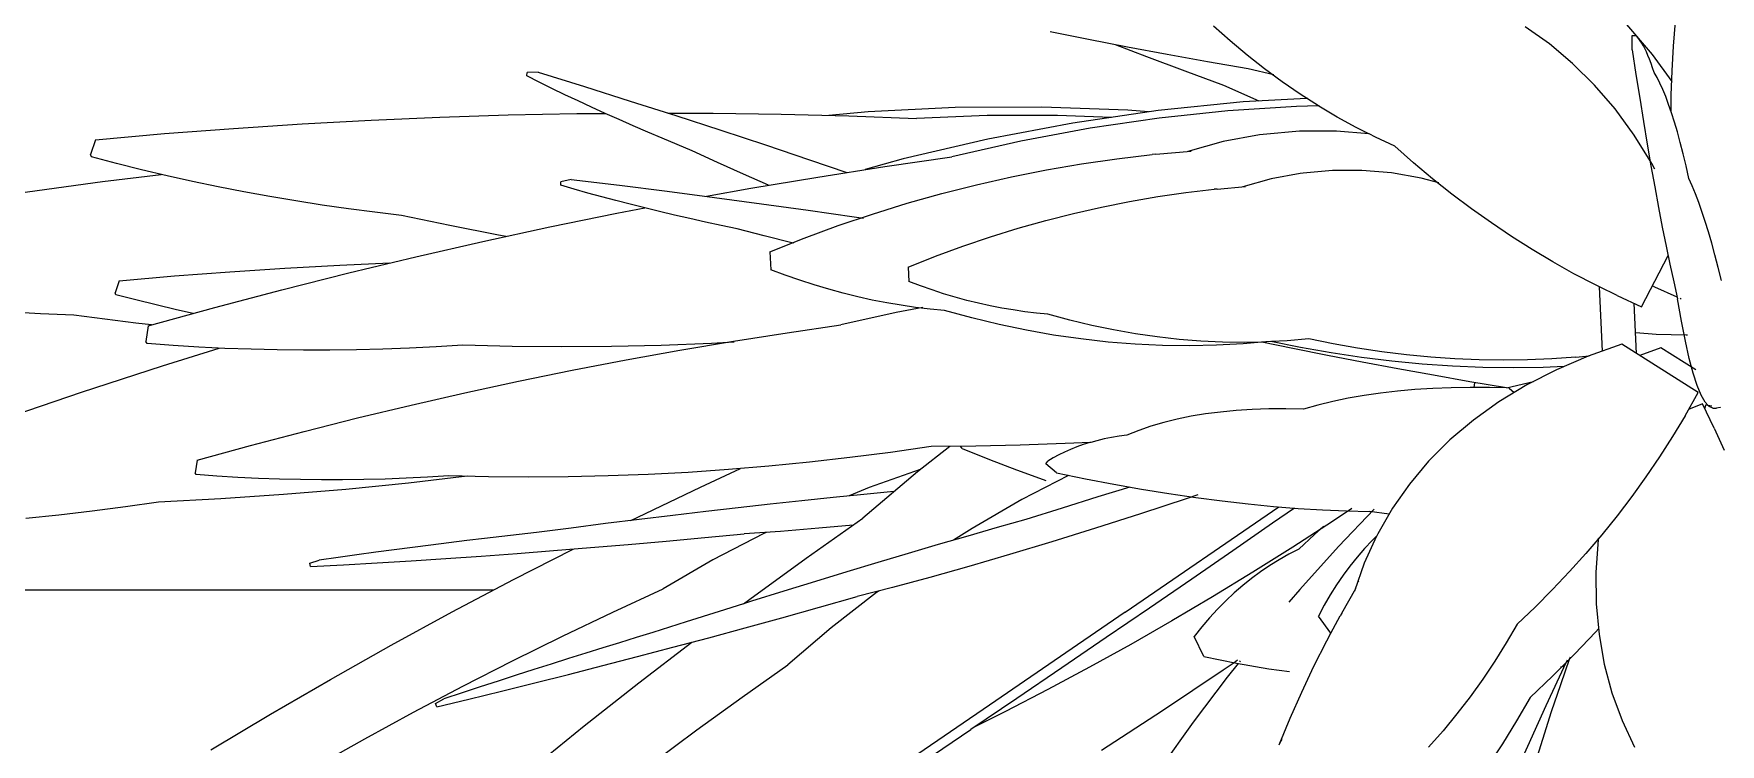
# Model space of a CAD drawing. Header units: metres. Extents: x 244.4 to 340.3, y -4.1 to 64.3.
# Drawn here: x 246.2802 to 246.7732, y 40.7548 to 40.9626 of the extents above; entities that cross this region are included whole.
import ezdxf

# ---------------------------------------------------------------- set-up
doc = ezdxf.new("R2010")
doc.units = ezdxf.units.M
doc.layers.add('Edges', color=7, linetype='Continuous')

msp = doc.modelspace()

# ---------------------------------------------------------------- linework, layer by layer
at = {"layer": 'Edges'}
for p, q in [((246.75953, 40.95893), (246.76016, 40.96614)), ((246.58851, 40.96086), (246.57729, 40.96311)), ((246.62996, 40.96045), (246.6251, 40.96481)), ((246.72328, 40.95958), (246.71616, 40.96457)), ((246.75337, 40.95655), (246.74587, 40.96529)), ((246.74746, 40.95788), (246.74747, 40.96203)), ((246.74747, 40.96203), (246.74847, 40.96204)), ((246.74891, 40.96163), (246.74847, 40.96204)), ((246.74936, 40.96112), (246.74891, 40.96163)), ((246.74981, 40.96052), (246.74936, 40.96112)), ((246.59992, 40.95866), (246.58851, 40.96086)), ((246.60554, 40.95584), (246.59642, 40.95933)), ((246.61151, 40.9565), (246.59992, 40.95866)), ((246.62328, 40.95439), (246.61151, 40.9565)), ((246.63493, 40.95628), (246.62996, 40.96045)), ((246.63999, 40.95229), (246.63493, 40.95628)), ((246.73004, 40.95391), (246.72328, 40.95958)), ((246.74746, 40.95788), (246.74855, 40.95068)), ((246.75026, 40.95984), (246.74981, 40.96052)), ((246.75071, 40.95907), (246.75026, 40.95984)), ((246.75116, 40.95821), (246.75071, 40.95907)), ((246.75161, 40.95726), (246.75116, 40.95821)), ((246.75206, 40.95622), (246.75161, 40.95726)), ((246.75251, 40.9551), (246.75206, 40.95622)), ((246.75917, 40.94862), (246.75337, 40.95655)), ((246.75909, 40.95174), (246.75953, 40.95893)), ((246.4243, 40.95024), (246.42445, 40.9512)), ((246.42759, 40.95136), (246.42445, 40.9512)), ((246.42759, 40.95136), (246.44114, 40.94714)), ((246.61673, 40.95164), (246.60554, 40.95584)), ((246.6281, 40.94746), (246.61673, 40.95164)), ((246.63521, 40.95233), (246.62328, 40.95439)), ((246.64266, 40.95055), (246.63521, 40.95233)), ((246.64515, 40.94849), (246.63999, 40.95229)), ((246.73643, 40.94757), (246.73004, 40.95391)), ((246.75296, 40.95389), (246.75251, 40.9551)), ((246.75341, 40.95259), (246.75296, 40.95389)), ((246.75387, 40.9512), (246.75341, 40.95259)), ((246.75471, 40.94977), (246.75387, 40.9512)), ((246.75884, 40.94457), (246.75909, 40.95174)), ((246.42794, 40.94841), (246.4243, 40.95024)), ((246.43166, 40.94658), (246.42794, 40.94841)), ((246.43545, 40.94475), (246.43166, 40.94658)), ((246.44114, 40.94714), (246.45456, 40.9429)), ((246.63845, 40.94289), (246.6281, 40.94746)), ((246.65041, 40.94488), (246.64515, 40.94849)), ((246.74243, 40.94057), (246.73643, 40.94757)), ((246.74855, 40.95068), (246.74964, 40.94369)), ((246.75556, 40.94812), (246.75471, 40.94977)), ((246.75641, 40.94626), (246.75556, 40.94812)), ((246.75726, 40.94419), (246.75641, 40.94626)), ((246.43931, 40.94293), (246.43545, 40.94475)), ((246.44324, 40.9411), (246.43931, 40.94293)), ((246.45456, 40.9429), (246.46786, 40.93863)), ((246.63376, 40.94262), (246.60888, 40.9401)), ((246.64927, 40.94128), (246.62926, 40.93999)), ((246.65229, 40.94367), (246.63376, 40.94262)), ((246.65576, 40.94145), (246.64927, 40.94128)), ((246.65576, 40.94145), (246.65041, 40.94488)), ((246.6525, 40.94369), (246.65229, 40.94367)), ((246.65581, 40.94143), (246.65576, 40.94145)), ((246.65602, 40.94143), (246.65581, 40.94143)), ((246.66121, 40.93822), (246.65581, 40.94143)), ((246.74964, 40.94369), (246.75074, 40.9369)), ((246.75811, 40.94192), (246.75726, 40.94419)), ((246.75896, 40.93943), (246.75811, 40.94192)), ((246.75881, 40.93988), (246.75884, 40.94457)), ((246.35869, 40.93623), (246.37879, 40.93732)), ((246.37879, 40.93732), (246.39886, 40.93818)), ((246.39886, 40.93818), (246.4189, 40.93882)), ((246.4189, 40.93882), (246.4389, 40.93922)), ((246.4389, 40.93922), (246.44722, 40.93929)), ((246.44722, 40.93929), (246.44324, 40.9411)), ((246.45131, 40.93746), (246.44722, 40.93929)), ((246.45545, 40.93564), (246.45131, 40.93746)), ((246.46556, 40.93937), (246.47879, 40.93933)), ((246.46786, 40.93863), (246.48103, 40.93435)), ((246.47879, 40.93933), (246.49866, 40.93904)), ((246.49866, 40.93904), (246.51848, 40.93853)), ((246.52412, 40.93972), (246.51265, 40.93868)), ((246.51848, 40.93853), (246.53825, 40.93778)), ((246.54954, 40.94096), (246.52412, 40.93972)), ((246.55893, 40.93864), (246.53825, 40.93778)), ((246.57484, 40.94112), (246.54954, 40.94096)), ((246.57948, 40.9387), (246.55893, 40.93864)), ((246.58397, 40.93647), (246.55911, 40.93175)), ((246.59999, 40.94018), (246.57484, 40.94112)), ((246.59527, 40.93812), (246.57948, 40.9387)), ((246.60888, 40.9401), (246.58397, 40.93647)), ((246.60915, 40.93788), (246.58897, 40.93493)), ((246.60609, 40.93969), (246.59999, 40.94018)), ((246.62926, 40.93999), (246.60915, 40.93788)), ((246.66675, 40.93517), (246.66121, 40.93822)), ((246.74803, 40.93293), (246.74243, 40.94057)), ((246.75074, 40.9369), (246.75183, 40.93032)), ((246.75981, 40.93674), (246.75896, 40.93943)), ((246.76066, 40.93385), (246.75981, 40.93674)), ((246.29825, 40.93158), (246.29672, 40.92723)), ((246.29825, 40.93158), (246.31841, 40.93336)), ((246.31841, 40.93336), (246.33856, 40.93491)), ((246.33856, 40.93491), (246.35869, 40.93623)), ((246.45966, 40.93382), (246.45545, 40.93564)), ((246.46393, 40.932), (246.45966, 40.93382)), ((246.46828, 40.93019), (246.46393, 40.932)), ((246.48103, 40.93435), (246.49406, 40.93004)), ((246.55911, 40.93175), (246.53434, 40.92595)), ((246.58897, 40.93493), (246.56877, 40.93117)), ((246.63848, 40.93301), (246.62791, 40.93106)), ((246.63955, 40.93312), (246.63848, 40.93301)), ((246.65022, 40.93411), (246.63955, 40.93312)), ((246.66098, 40.93413), (246.65022, 40.93411)), ((246.67043, 40.9333), (246.66098, 40.93413)), ((246.67043, 40.9333), (246.66675, 40.93517)), ((246.67053, 40.93329), (246.67043, 40.9333)), ((246.67237, 40.93232), (246.67053, 40.93329)), ((246.67809, 40.92965), (246.67237, 40.93232)), ((246.75322, 40.92465), (246.74803, 40.93293)), ((246.76151, 40.93075), (246.76066, 40.93385)), ((246.29701, 40.92653), (246.29672, 40.92723)), ((246.30434, 40.92461), (246.29701, 40.92653)), ((246.47268, 40.92838), (246.46828, 40.93019)), ((246.48008, 40.92494), (246.47268, 40.92838)), ((246.49406, 40.93004), (246.50696, 40.92572)), ((246.529, 40.92375), (246.54858, 40.92659)), ((246.56877, 40.93117), (246.54858, 40.92659)), ((246.59678, 40.92601), (246.60711, 40.92722)), ((246.60819, 40.92732), (246.60711, 40.92722)), ((246.60819, 40.92732), (246.61855, 40.92826)), ((246.62791, 40.93106), (246.61751, 40.92816)), ((246.68355, 40.92483), (246.67809, 40.92965)), ((246.75183, 40.93032), (246.75293, 40.92394)), ((246.76236, 40.92744), (246.76151, 40.93075)), ((246.7632, 40.92393), (246.76236, 40.92744)), ((246.31171, 40.92278), (246.30434, 40.92461)), ((246.31913, 40.92104), (246.31171, 40.92278)), ((246.48764, 40.92151), (246.48008, 40.92494)), ((246.50696, 40.92572), (246.51786, 40.92201)), ((246.50941, 40.92068), (246.529, 40.92375)), ((246.53434, 40.92595), (246.52324, 40.92285)), ((246.56598, 40.92074), (246.57621, 40.92277)), ((246.57621, 40.92277), (246.58648, 40.92453)), ((246.58648, 40.92453), (246.59678, 40.92601)), ((246.65041, 40.92172), (246.64194, 40.92016)), ((246.65127, 40.9218), (246.65041, 40.92172)), ((246.65981, 40.9226), (246.65127, 40.9218)), ((246.66843, 40.92261), (246.65981, 40.9226)), ((246.67709, 40.92186), (246.66843, 40.92261)), ((246.68578, 40.92033), (246.67709, 40.92186)), ((246.6891, 40.92017), (246.68355, 40.92483)), ((246.75293, 40.92394), (246.75404, 40.91776)), ((246.7541, 40.92301), (246.75322, 40.92465)), ((246.76405, 40.92022), (246.7632, 40.92393)), ((246.27555, 40.91599), (246.30027, 40.91933)), ((246.30027, 40.91933), (246.31747, 40.92143)), ((246.32658, 40.91939), (246.31913, 40.92104)), ((246.33409, 40.91783), (246.32658, 40.91939)), ((246.34163, 40.91635), (246.33409, 40.91783)), ((246.43728, 40.91997), (246.43423, 40.91924)), ((246.43425, 40.91827), (246.43423, 40.91924)), ((246.43817, 40.91713), (246.43425, 40.91827)), ((246.43728, 40.91997), (246.45138, 40.91826)), ((246.44215, 40.916), (246.43817, 40.91713)), ((246.45138, 40.91826), (246.46535, 40.91651)), ((246.4768, 40.91503), (246.48982, 40.91738)), ((246.49498, 40.91825), (246.48764, 40.92151)), ((246.48982, 40.91738), (246.50941, 40.92068)), ((246.54561, 40.91585), (246.55578, 40.91843)), ((246.55578, 40.91843), (246.56598, 40.92074)), ((246.61701, 40.91611), (246.62528, 40.91708)), ((246.62614, 40.91716), (246.62528, 40.91708)), ((246.62614, 40.91716), (246.63444, 40.91791)), ((246.64194, 40.92016), (246.63361, 40.91783)), ((246.69096, 40.91896), (246.68578, 40.92033)), ((246.69474, 40.91569), (246.6891, 40.92017)), ((246.75404, 40.91776), (246.75514, 40.9118)), ((246.765, 40.9181), (246.76405, 40.92022)), ((246.76595, 40.91578), (246.765, 40.9181)), ((246.34921, 40.91497), (246.34163, 40.91635)), ((246.35683, 40.91368), (246.34921, 40.91497)), ((246.36448, 40.91248), (246.35683, 40.91368)), ((246.37218, 40.91137), (246.36448, 40.91248)), ((246.44621, 40.91489), (246.44215, 40.916)), ((246.45034, 40.91379), (246.44621, 40.91489)), ((246.45453, 40.9127), (246.45034, 40.91379)), ((246.45877, 40.91164), (246.45453, 40.9127)), ((246.46535, 40.91651), (246.4792, 40.91472)), ((246.4792, 40.91472), (246.49292, 40.91288)), ((246.49292, 40.91288), (246.50652, 40.911)), ((246.5254, 40.90986), (246.53548, 40.91299)), ((246.53548, 40.91299), (246.54561, 40.91585)), ((246.58416, 40.91004), (246.59233, 40.91189)), ((246.59233, 40.91189), (246.60053, 40.91352)), ((246.60053, 40.91352), (246.60876, 40.91493)), ((246.60876, 40.91493), (246.61701, 40.91611)), ((246.70047, 40.91138), (246.69474, 40.91569)), ((246.75514, 40.9118), (246.75625, 40.90604)), ((246.7669, 40.91327), (246.76595, 40.91578)), ((246.76785, 40.91058), (246.7669, 40.91327)), ((246.3799, 40.91035), (246.37218, 40.91137)), ((246.38766, 40.90942), (246.3799, 40.91035)), ((246.40179, 40.90646), (246.38766, 40.90942)), ((246.43101, 40.90606), (246.45061, 40.91007)), ((246.45061, 40.91007), (246.45877, 40.91164)), ((246.46313, 40.91058), (246.45877, 40.91164)), ((246.46753, 40.90953), (246.46313, 40.91058)), ((246.472, 40.90851), (246.46753, 40.90953)), ((246.47653, 40.90749), (246.472, 40.90851)), ((246.48113, 40.90649), (246.47653, 40.90749)), ((246.50652, 40.911), (246.51999, 40.90908)), ((246.51535, 40.90645), (246.5254, 40.90986)), ((246.51999, 40.90908), (246.52269, 40.90868)), ((246.56791, 40.90568), (246.57602, 40.90797)), ((246.57602, 40.90797), (246.58416, 40.91004)), ((246.70629, 40.90723), (246.70047, 40.91138)), ((246.7122, 40.90327), (246.70629, 40.90723)), ((246.7688, 40.90769), (246.76785, 40.91058)), ((246.76975, 40.90461), (246.7688, 40.90769)), ((246.39183, 40.89735), (246.41141, 40.90182)), ((246.41601, 40.90372), (246.40179, 40.90646)), ((246.41141, 40.90182), (246.43101, 40.90606)), ((246.41831, 40.90331), (246.41601, 40.90372)), ((246.48579, 40.90551), (246.48113, 40.90649)), ((246.49369, 40.90346), (246.48579, 40.90551)), ((246.50174, 40.90145), (246.49369, 40.90346)), ((246.49539, 40.89883), (246.50535, 40.90277)), ((246.50535, 40.90277), (246.51535, 40.90645)), ((246.55178, 40.90044), (246.55983, 40.90317)), ((246.55983, 40.90317), (246.56791, 40.90568)), ((246.71819, 40.89947), (246.7122, 40.90327)), ((246.75625, 40.90604), (246.75736, 40.90049)), ((246.77069, 40.90134), (246.76975, 40.90461)), ((246.37225, 40.89265), (246.39183, 40.89735)), ((246.49539, 40.89883), (246.49565, 40.89355)), ((246.50241, 40.90129), (246.50174, 40.90145)), ((246.53579, 40.89434), (246.54377, 40.8975)), ((246.54377, 40.8975), (246.55178, 40.90044)), ((246.72427, 40.89585), (246.71819, 40.89947)), ((246.75022, 40.88276), (246.75793, 40.89775)), ((246.75736, 40.90049), (246.75848, 40.89515)), ((246.77164, 40.89788), (246.77069, 40.90134)), ((246.77259, 40.89423), (246.77164, 40.89788)), ((246.32133, 40.89174), (246.33747, 40.89299)), ((246.33747, 40.89299), (246.35359, 40.89404)), ((246.35269, 40.88772), (246.37225, 40.89265)), ((246.35359, 40.89404), (246.36969, 40.89492)), ((246.36969, 40.89492), (246.38431, 40.89555)), ((246.49988, 40.89196), (246.49565, 40.89355)), ((246.50411, 40.89047), (246.49988, 40.89196)), ((246.53579, 40.89434), (246.536, 40.89011)), ((246.73044, 40.8924), (246.72427, 40.89585)), ((246.73669, 40.88913), (246.73044, 40.8924)), ((246.75848, 40.89515), (246.75959, 40.89002)), ((246.77354, 40.8904), (246.77259, 40.89423)), ((246.30518, 40.89032), (246.30395, 40.88683)), ((246.30518, 40.89032), (246.32133, 40.89174)), ((246.33316, 40.88255), (246.35269, 40.88772)), ((246.50835, 40.8891), (246.50411, 40.89047)), ((246.51258, 40.88784), (246.50835, 40.8891)), ((246.51682, 40.88668), (246.51258, 40.88784)), ((246.53939, 40.88883), (246.536, 40.89011)), ((246.54278, 40.88765), (246.53939, 40.88883)), ((246.54617, 40.88655), (246.54278, 40.88765)), ((246.73787, 40.88858), (246.73669, 40.88913)), ((246.74302, 40.88604), (246.73787, 40.88858)), ((246.73878, 40.86979), (246.73787, 40.88858)), ((246.7541, 40.88847), (246.75335, 40.88884)), ((246.76062, 40.8855), (246.7541, 40.88847)), ((246.75959, 40.89002), (246.76071, 40.8851)), ((246.30419, 40.88627), (246.30395, 40.88683)), ((246.31006, 40.88474), (246.30419, 40.88627)), ((246.31596, 40.88327), (246.31006, 40.88474)), ((246.31364, 40.87716), (246.33316, 40.88255)), ((246.3219, 40.88188), (246.31596, 40.88327)), ((246.52105, 40.88564), (246.51682, 40.88668)), ((246.52529, 40.8847), (246.52105, 40.88564)), ((246.52952, 40.88387), (246.52529, 40.8847)), ((246.53375, 40.88316), (246.52952, 40.88387)), ((246.54005, 40.88254), (246.53227, 40.88109)), ((246.53798, 40.88255), (246.53375, 40.88316)), ((246.5422, 40.88206), (246.53798, 40.88255)), ((246.54956, 40.88553), (246.54617, 40.88655)), ((246.55296, 40.88461), (246.54956, 40.88553)), ((246.55635, 40.88377), (246.55296, 40.88461)), ((246.55974, 40.88302), (246.55635, 40.88377)), ((246.56313, 40.88236), (246.55974, 40.88302)), ((246.56652, 40.88179), (246.56313, 40.88236)), ((246.74302, 40.88604), (246.75022, 40.88276)), ((246.74876, 40.86905), (246.74805, 40.88375)), ((246.76184, 40.87855), (246.76071, 40.8851)), ((246.76173, 40.885), (246.76148, 40.88511)), ((246.28212, 40.8807), (246.27235, 40.88121)), ((246.29193, 40.88032), (246.28212, 40.8807)), ((246.31003, 40.87796), (246.29193, 40.88032)), ((246.31462, 40.87743), (246.31003, 40.87796)), ((246.31364, 40.87716), (246.31292, 40.87261)), ((246.32679, 40.88079), (246.3219, 40.88188)), ((246.50041, 40.87515), (246.5161, 40.87742)), ((246.53227, 40.88109), (246.5161, 40.87742)), ((246.54641, 40.88167), (246.5422, 40.88206)), ((246.5544, 40.87948), (246.54641, 40.88167)), ((246.56238, 40.87754), (246.5544, 40.87948)), ((246.57035, 40.87587), (246.56238, 40.87754)), ((246.5699, 40.8813), (246.56652, 40.88179)), ((246.57328, 40.88091), (246.5699, 40.8813)), ((246.57666, 40.8806), (246.57328, 40.88091)), ((246.58306, 40.87884), (246.57666, 40.8806)), ((246.58945, 40.87729), (246.58306, 40.87884)), ((246.59584, 40.87595), (246.58945, 40.87729)), ((246.76299, 40.87272), (246.76184, 40.87855)), ((246.31334, 40.87197), (246.31292, 40.87261)), ((246.46902, 40.87005), (246.48472, 40.87269)), ((246.48495, 40.87234), (246.47826, 40.87199)), ((246.48472, 40.87269), (246.50041, 40.87515)), ((246.57833, 40.87446), (246.57035, 40.87587)), ((246.58629, 40.87331), (246.57833, 40.87446)), ((246.59424, 40.87242), (246.58629, 40.87331)), ((246.60218, 40.8718), (246.59424, 40.87242)), ((246.60222, 40.87482), (246.59584, 40.87595)), ((246.6086, 40.8739), (246.60222, 40.87482)), ((246.61497, 40.87319), (246.6086, 40.8739)), ((246.62133, 40.87269), (246.61497, 40.87319)), ((246.62768, 40.87239), (246.62133, 40.87269)), ((246.63401, 40.87232), (246.62768, 40.87239)), ((246.63912, 40.8724), (246.63377, 40.87192)), ((246.63912, 40.8724), (246.63401, 40.87232)), ((246.63916, 40.8724), (246.63912, 40.8724)), ((246.6405, 40.87252), (246.63916, 40.8724)), ((246.64829, 40.87052), (246.63916, 40.8724)), ((246.64033, 40.87245), (246.63952, 40.87243)), ((246.64185, 40.87256), (246.64033, 40.87245)), ((246.65052, 40.8708), (246.64185, 40.87256)), ((246.64663, 40.87279), (246.64199, 40.87254)), ((246.65292, 40.87334), (246.64663, 40.87279)), ((246.66005, 40.87189), (246.65292, 40.87334)), ((246.75446, 40.87463), (246.74847, 40.87516)), ((246.76322, 40.8744), (246.75446, 40.87463)), ((246.76414, 40.86764), (246.76299, 40.87272)), ((246.76365, 40.87443), (246.76322, 40.8744)), ((246.32089, 40.87141), (246.31334, 40.87197)), ((246.31784, 40.86548), (246.33438, 40.87065)), ((246.32847, 40.87094), (246.32089, 40.87141)), ((246.33608, 40.87057), (246.32847, 40.87094)), ((246.34372, 40.87029), (246.33608, 40.87057)), ((246.35138, 40.87011), (246.34372, 40.87029)), ((246.35906, 40.87002), (246.35138, 40.87011)), ((246.36677, 40.87003), (246.35906, 40.87002)), ((246.37449, 40.87013), (246.36677, 40.87003)), ((246.38224, 40.87034), (246.37449, 40.87013)), ((246.39001, 40.87063), (246.38224, 40.87034)), ((246.39779, 40.87102), (246.39001, 40.87063)), ((246.40559, 40.87151), (246.39779, 40.87102)), ((246.42002, 40.87115), (246.40559, 40.87151)), ((246.4345, 40.87102), (246.42002, 40.87115)), ((246.44904, 40.87112), (246.4345, 40.87102)), ((246.46363, 40.87144), (246.44904, 40.87112)), ((246.45332, 40.86721), (246.46902, 40.87005)), ((246.47826, 40.87199), (246.46363, 40.87144)), ((246.61011, 40.87143), (246.60218, 40.8718)), ((246.61801, 40.87133), (246.61011, 40.87143)), ((246.6259, 40.8715), (246.61801, 40.87133)), ((246.63377, 40.87192), (246.6259, 40.8715)), ((246.65836, 40.86851), (246.64829, 40.87052)), ((246.65943, 40.86923), (246.65052, 40.8708)), ((246.66856, 40.86654), (246.65836, 40.86851)), ((246.66832, 40.86791), (246.65943, 40.86923)), ((246.66719, 40.87063), (246.66005, 40.87189)), ((246.67431, 40.86957), (246.66719, 40.87063)), ((246.67721, 40.86682), (246.66832, 40.86791)), ((246.68143, 40.8687), (246.67431, 40.86957)), ((246.68854, 40.86802), (246.68143, 40.8687)), ((246.69565, 40.86754), (246.68854, 40.86802)), ((246.70273, 40.86725), (246.69565, 40.86754)), ((246.72392, 40.86755), (246.71687, 40.86725)), ((246.73095, 40.86803), (246.72392, 40.86755)), ((246.73458, 40.8683), (246.72532, 40.86432)), ((246.73095, 40.86803), (246.73492, 40.86842)), ((246.74441, 40.87179), (246.73458, 40.8683)), ((246.76678, 40.85768), (246.74441, 40.87179)), ((246.75583, 40.87068), (246.74965, 40.86848)), ((246.76604, 40.86425), (246.75583, 40.87068)), ((246.76529, 40.86329), (246.76414, 40.86764)), ((246.29413, 40.85774), (246.31784, 40.86548)), ((246.42192, 40.86098), (246.43762, 40.86419)), ((246.43762, 40.86419), (246.45332, 40.86721)), ((246.6789, 40.8646), (246.66856, 40.86654)), ((246.68609, 40.86598), (246.67721, 40.86682)), ((246.68937, 40.8627), (246.6789, 40.8646)), ((246.69496, 40.86537), (246.68609, 40.86598)), ((246.69997, 40.86083), (246.68937, 40.8627)), ((246.70381, 40.86501), (246.69496, 40.86537)), ((246.70981, 40.86716), (246.70273, 40.86725)), ((246.71264, 40.86489), (246.70381, 40.86501)), ((246.71687, 40.86725), (246.70981, 40.86716)), ((246.72146, 40.86502), (246.71264, 40.86489)), ((246.72532, 40.86432), (246.71662, 40.85987)), ((246.72752, 40.86527), (246.72146, 40.86502)), ((246.76645, 40.85971), (246.76529, 40.86329)), ((246.27048, 40.8497), (246.29413, 40.85774)), ((246.39053, 40.854), (246.40622, 40.85758)), ((246.40622, 40.85758), (246.42192, 40.86098)), ((246.67392, 40.8575), (246.66911, 40.85679)), ((246.67887, 40.85807), (246.67392, 40.8575)), ((246.68396, 40.85853), (246.67887, 40.85807)), ((246.6892, 40.85886), (246.68396, 40.85853)), ((246.69457, 40.85906), (246.6892, 40.85886)), ((246.70008, 40.85915), (246.69457, 40.85906)), ((246.71069, 40.859), (246.69997, 40.86083)), ((246.70573, 40.8591), (246.70008, 40.85915)), ((246.70126, 40.85914), (246.70147, 40.8605)), ((246.70147, 40.8605), (246.70149, 40.86057)), ((246.70157, 40.86056), (246.70147, 40.8605)), ((246.71069, 40.859), (246.70573, 40.8591)), ((246.71662, 40.85987), (246.70851, 40.85496)), ((246.71069, 40.859), (246.71857, 40.86087)), ((246.71152, 40.85894), (246.71069, 40.859)), ((246.71152, 40.85894), (246.71298, 40.85767)), ((246.76289, 40.8508), (246.76678, 40.85768)), ((246.76761, 40.85688), (246.76645, 40.85971)), ((246.37486, 40.85024), (246.39053, 40.854)), ((246.63635, 40.85268), (246.63166, 40.85239)), ((246.64119, 40.85284), (246.63635, 40.85268)), ((246.64618, 40.85286), (246.64119, 40.85284)), ((246.65132, 40.85275), (246.64618, 40.85286)), ((246.65555, 40.85394), (246.65132, 40.85275)), ((246.65992, 40.85502), (246.65555, 40.85394)), ((246.66444, 40.85597), (246.65992, 40.85502)), ((246.66911, 40.85679), (246.66444, 40.85597)), ((246.70851, 40.85496), (246.70102, 40.84959)), ((246.76803, 40.85439), (246.76396, 40.85268)), ((246.76876, 40.85483), (246.76761, 40.85688)), ((246.77144, 40.84725), (246.76803, 40.85439)), ((246.76887, 40.85408), (246.76865, 40.85308)), ((246.76953, 40.85397), (246.76876, 40.85483)), ((246.76887, 40.85408), (246.77072, 40.85377)), ((246.76991, 40.85355), (246.76953, 40.85397)), ((246.77105, 40.85304), (246.76991, 40.85355)), ((246.77105, 40.85304), (246.77205, 40.85305)), ((246.77318, 40.85332), (246.77205, 40.85305)), ((246.77321, 40.85335), (246.77318, 40.85332)), ((246.35919, 40.84628), (246.37486, 40.85024)), ((246.60678, 40.84781), (246.60318, 40.84658)), ((246.61053, 40.84891), (246.60678, 40.84781)), ((246.61444, 40.84988), (246.61053, 40.84891)), ((246.61851, 40.85071), (246.61444, 40.84988)), ((246.62274, 40.8514), (246.61851, 40.85071)), ((246.62712, 40.85196), (246.62274, 40.8514)), ((246.63166, 40.85239), (246.62712, 40.85196)), ((246.70102, 40.84959), (246.69414, 40.84378)), ((246.76289, 40.8508), (246.75926, 40.84476)), ((246.34354, 40.84215), (246.35919, 40.84628)), ((246.58167, 40.84273), (246.56858, 40.84227)), ((246.58918, 40.84309), (246.58167, 40.84273)), ((246.58894, 40.84303), (246.58697, 40.84242)), ((246.58918, 40.84309), (246.58894, 40.84303)), ((246.59097, 40.84358), (246.58918, 40.84309)), ((246.59306, 40.84407), (246.59097, 40.84358)), ((246.59523, 40.84451), (246.59306, 40.84407)), ((246.59746, 40.84489), (246.59523, 40.84451)), ((246.59975, 40.84522), (246.59746, 40.84489)), ((246.60318, 40.84658), (246.59975, 40.84522)), ((246.69414, 40.84378), (246.68791, 40.83754)), ((246.75926, 40.84476), (246.75545, 40.83882)), ((246.77144, 40.84725), (246.7743, 40.84081)), ((246.32791, 40.83783), (246.32733, 40.83418)), ((246.32791, 40.83783), (246.34354, 40.84215)), ((246.51878, 40.83861), (246.50693, 40.83726)), ((246.53064, 40.84014), (246.51878, 40.83861)), ((246.54251, 40.84185), (246.53064, 40.84014)), ((246.54801, 40.8419), (246.53849, 40.8345)), ((246.55553, 40.84197), (246.54251, 40.84185)), ((246.55163, 40.84132), (246.55114, 40.84193)), ((246.55163, 40.84132), (246.55961, 40.83811)), ((246.56858, 40.84227), (246.55553, 40.84197)), ((246.55961, 40.83811), (246.56748, 40.83507)), ((246.57818, 40.83854), (246.57662, 40.8376)), ((246.5798, 40.83943), (246.57818, 40.83854)), ((246.58149, 40.84026), (246.5798, 40.83943)), ((246.58325, 40.84104), (246.58149, 40.84026)), ((246.58508, 40.84176), (246.58325, 40.84104)), ((246.58697, 40.84242), (246.58508, 40.84176)), ((246.75545, 40.83882), (246.75148, 40.83297)), ((246.32767, 40.83367), (246.32733, 40.83418)), ((246.33371, 40.83322), (246.32767, 40.83367)), ((246.33979, 40.83285), (246.33371, 40.83322)), ((246.34588, 40.83255), (246.33979, 40.83285)), ((246.39531, 40.83291), (246.38908, 40.8326)), ((246.40683, 40.83317), (246.38972, 40.83117)), ((246.40156, 40.8333), (246.39531, 40.83291)), ((246.41311, 40.83302), (246.40156, 40.8333)), ((246.42472, 40.83291), (246.41311, 40.83302)), ((246.43636, 40.83299), (246.42472, 40.83291)), ((246.44805, 40.83325), (246.43636, 40.83299)), ((246.45977, 40.83369), (246.44805, 40.83325)), ((246.47152, 40.83431), (246.45977, 40.83369)), ((246.4833, 40.83511), (246.47152, 40.83431)), ((246.47512, 40.83001), (246.48682, 40.83541)), ((246.4951, 40.8361), (246.4833, 40.83511)), ((246.50693, 40.83726), (246.4951, 40.8361)), ((246.53849, 40.8345), (246.52258, 40.82091)), ((246.53935, 40.83516), (246.52443, 40.82985)), ((246.56748, 40.83507), (246.57524, 40.83219)), ((246.58267, 40.83341), (246.56906, 40.82636)), ((246.57603, 40.83683), (246.57662, 40.8376)), ((246.57916, 40.83413), (246.57603, 40.83683)), ((246.57916, 40.83413), (246.58759, 40.83241)), ((246.68791, 40.83754), (246.68232, 40.83088)), ((246.75148, 40.83297), (246.74735, 40.82723)), ((246.352, 40.83233), (246.34588, 40.83255)), ((246.35813, 40.83218), (246.352, 40.83233)), ((246.37143, 40.82933), (246.35316, 40.82779)), ((246.36429, 40.83211), (246.35813, 40.83218)), ((246.37046, 40.83212), (246.36429, 40.83211)), ((246.37665, 40.8322), (246.37046, 40.83212)), ((246.38972, 40.83117), (246.37143, 40.82933)), ((246.38286, 40.83236), (246.37665, 40.8322)), ((246.38908, 40.8326), (246.38286, 40.83236)), ((246.45676, 40.82124), (246.47512, 40.83001)), ((246.52282, 40.82787), (246.51386, 40.82696)), ((246.52443, 40.82985), (246.51851, 40.82743)), ((246.53165, 40.82873), (246.52282, 40.82787)), ((246.53174, 40.82874), (246.53165, 40.82873)), ((246.57524, 40.83219), (246.57608, 40.83189)), ((246.58759, 40.83241), (246.59588, 40.83084)), ((246.60064, 40.83), (246.59127, 40.82711)), ((246.59588, 40.83084), (246.60402, 40.82941)), ((246.60402, 40.82941), (246.61203, 40.82811)), ((246.61203, 40.82811), (246.61988, 40.82696)), ((246.68232, 40.83088), (246.67739, 40.82382)), ((246.29726, 40.82295), (246.28755, 40.8218)), ((246.30697, 40.82421), (246.29726, 40.82295)), ((246.31668, 40.82561), (246.30697, 40.82421)), ((246.33491, 40.82655), (246.31668, 40.82561)), ((246.35316, 40.82779), (246.33491, 40.82655)), ((246.48612, 40.82396), (246.4766, 40.82286)), ((246.4955, 40.825), (246.48612, 40.82396)), ((246.50475, 40.82601), (246.4955, 40.825)), ((246.51386, 40.82696), (246.50475, 40.82601)), ((246.56906, 40.82636), (246.55447, 40.81794)), ((246.58077, 40.82384), (246.57017, 40.8205)), ((246.59127, 40.82711), (246.58077, 40.82384)), ((246.59919, 40.79344), (246.64418, 40.82423)), ((246.61733, 40.82666), (246.60374, 40.8222)), ((246.62045, 40.82771), (246.61733, 40.82666)), ((246.61988, 40.82696), (246.62759, 40.82595)), ((246.62759, 40.82595), (246.63515, 40.82508)), ((246.63515, 40.82508), (246.64256, 40.82436)), ((246.64874, 40.82386), (246.64234, 40.81941)), ((246.64256, 40.82436), (246.64982, 40.82377)), ((246.64982, 40.82377), (246.65693, 40.82333)), ((246.65693, 40.82333), (246.66389, 40.82303)), ((246.66553, 40.82377), (246.65987, 40.81998)), ((246.67205, 40.82352), (246.6616, 40.81259)), ((246.66389, 40.82303), (246.67068, 40.82287)), ((246.67739, 40.82382), (246.67314, 40.81636)), ((246.74735, 40.82723), (246.74304, 40.82159)), ((246.28755, 40.8218), (246.27785, 40.82079)), ((246.43726, 40.81804), (246.42713, 40.81672)), ((246.44729, 40.81931), (246.43726, 40.81804)), ((246.45718, 40.82054), (246.44729, 40.81931)), ((246.45472, 40.82023), (246.45676, 40.82124)), ((246.46696, 40.82172), (246.45718, 40.82054)), ((246.4766, 40.82286), (246.46696, 40.82172)), ((246.50594, 40.80919), (246.52258, 40.82091)), ((246.5197, 40.81889), (246.50969, 40.81795)), ((246.56178, 40.81814), (246.55325, 40.8157)), ((246.57017, 40.8205), (246.56178, 40.81814)), ((246.60374, 40.8222), (246.59054, 40.81797)), ((246.64234, 40.81941), (246.63071, 40.81136)), ((246.65987, 40.81998), (246.64828, 40.81247)), ((246.65731, 40.8185), (246.65646, 40.81777)), ((246.67638, 40.82204), (246.67068, 40.82287)), ((246.74304, 40.82159), (246.73857, 40.81605)), ((246.40155, 40.8137), (246.39627, 40.81304)), ((246.40677, 40.81434), (246.40155, 40.8137)), ((246.41194, 40.81496), (246.40677, 40.81434)), ((246.41706, 40.81557), (246.41194, 40.81496)), ((246.42212, 40.81615), (246.41706, 40.81557)), ((246.42713, 40.81672), (246.42212, 40.81615)), ((246.44295, 40.81231), (246.45392, 40.81323)), ((246.45392, 40.81323), (246.46506, 40.8142)), ((246.46506, 40.8142), (246.47636, 40.81522)), ((246.47636, 40.81522), (246.48781, 40.81629)), ((246.49361, 40.81643), (246.47872, 40.8087)), ((246.49846, 40.81703), (246.48781, 40.81629)), ((246.49427, 40.81674), (246.49361, 40.81643)), ((246.50969, 40.81795), (246.49846, 40.81703)), ((246.5446, 40.81319), (246.53581, 40.8106)), ((246.55325, 40.8157), (246.5446, 40.81319)), ((246.55447, 40.81794), (246.54908, 40.81449)), ((246.57775, 40.81399), (246.5654, 40.81026)), ((246.59054, 40.81797), (246.57775, 40.81399)), ((246.65459, 40.81617), (246.64998, 40.81181)), ((246.65646, 40.81777), (246.65459, 40.81617)), ((246.67271, 40.81561), (246.66914, 40.80778)), ((246.67143, 40.81441), (246.66918, 40.81202)), ((246.67271, 40.81561), (246.67143, 40.81441)), ((246.67278, 40.81573), (246.67271, 40.81561)), ((246.67314, 40.81636), (246.67278, 40.81573)), ((246.67291, 40.81585), (246.67278, 40.81573)), ((246.73857, 40.81605), (246.73394, 40.81061)), ((246.73746, 40.81456), (246.73684, 40.8051)), ((246.73749, 40.81478), (246.73746, 40.81456)), ((246.73754, 40.81508), (246.73749, 40.81478)), ((246.36091, 40.80776), (246.36358, 40.80868)), ((246.36915, 40.80946), (246.36358, 40.80868)), ((246.37467, 40.81021), (246.36915, 40.80946)), ((246.38014, 40.81094), (246.37467, 40.81021)), ((246.38557, 40.81166), (246.38014, 40.81094)), ((246.38055, 40.80786), (246.39053, 40.80847)), ((246.39094, 40.81236), (246.38557, 40.81166)), ((246.39053, 40.80847), (246.40068, 40.80914)), ((246.39627, 40.81304), (246.39094, 40.81236)), ((246.40068, 40.80914), (246.41099, 40.80985)), ((246.41099, 40.80985), (246.42148, 40.81062)), ((246.42043, 40.80297), (246.43789, 40.8119)), ((246.42148, 40.81062), (246.43213, 40.81144)), ((246.43213, 40.81144), (246.44295, 40.81231)), ((246.47872, 40.8087), (246.46422, 40.80029)), ((246.48947, 40.79725), (246.50594, 40.80919)), ((246.53581, 40.8106), (246.52689, 40.80795)), ((246.5654, 40.81026), (246.55352, 40.80678)), ((246.63071, 40.81136), (246.61871, 40.8031)), ((246.64828, 40.81247), (246.63659, 40.80512)), ((246.64428, 40.80878), (246.64152, 40.80708)), ((246.6471, 40.81036), (246.64428, 40.80878)), ((246.64998, 40.81181), (246.6471, 40.81036)), ((246.6616, 40.81259), (246.65029, 40.80006)), ((246.66702, 40.80952), (246.66494, 40.80692)), ((246.66918, 40.81202), (246.66702, 40.80952)), ((246.73394, 40.81061), (246.72915, 40.80528)), ((246.36111, 40.80679), (246.36091, 40.80776)), ((246.36111, 40.80679), (246.37074, 40.8073)), ((246.37074, 40.8073), (246.38055, 40.80786)), ((246.51786, 40.80522), (246.50869, 40.80243)), ((246.52689, 40.80795), (246.51786, 40.80522)), ((246.54213, 40.80358), (246.53125, 40.80064)), ((246.55352, 40.80678), (246.54213, 40.80358)), ((246.63659, 40.80512), (246.62479, 40.79792)), ((246.63618, 40.80332), (246.63361, 40.80126)), ((246.63882, 40.80526), (246.63618, 40.80332)), ((246.64152, 40.80708), (246.63882, 40.80526)), ((246.66294, 40.80421), (246.66102, 40.80139)), ((246.66494, 40.80692), (246.66294, 40.80421)), ((246.66914, 40.80778), (246.66626, 40.79962)), ((246.72915, 40.80528), (246.72419, 40.80005)), ((246.73684, 40.8051), (246.73693, 40.79588)), ((245.69245, 40.79996), (246.41472, 40.79996)), ((246.40246, 40.79348), (246.42043, 40.80297)), ((246.44942, 40.79346), (246.46422, 40.80029)), ((246.49941, 40.79957), (246.49001, 40.79664)), ((246.50869, 40.80243), (246.49941, 40.79957)), ((246.52658, 40.79918), (246.51333, 40.78888)), ((246.53125, 40.80064), (246.5209, 40.79799)), ((246.52718, 40.7996), (246.52658, 40.79918)), ((246.61871, 40.8031), (246.60637, 40.79464)), ((246.63109, 40.79907), (246.62863, 40.79677)), ((246.63361, 40.80126), (246.63109, 40.79907)), ((246.65029, 40.80006), (246.64711, 40.79634)), ((246.65919, 40.79846), (246.65745, 40.79543)), ((246.66102, 40.80139), (246.65919, 40.79846)), ((246.66253, 40.79312), (246.66668, 40.80034)), ((246.66743, 40.80249), (246.6673, 40.80226)), ((246.72419, 40.80005), (246.71907, 40.79493)), ((246.38463, 40.78374), (246.40246, 40.79348)), ((246.43471, 40.78644), (246.44942, 40.79346)), ((246.4805, 40.79364), (246.47087, 40.79058)), ((246.48764, 40.79589), (246.4805, 40.79364)), ((246.48764, 40.79589), (246.48947, 40.79725)), ((246.49001, 40.79664), (246.48764, 40.79589)), ((246.49891, 40.79182), (246.50983, 40.79487)), ((246.50983, 40.79487), (246.5209, 40.79799)), ((246.59919, 40.79344), (246.55962, 40.76621)), ((246.60637, 40.79464), (246.59371, 40.78599)), ((246.62479, 40.79792), (246.61289, 40.79089)), ((246.62624, 40.79434), (246.62391, 40.79179)), ((246.62863, 40.79677), (246.62624, 40.79434)), ((246.65745, 40.79543), (246.65578, 40.79229)), ((246.71907, 40.79493), (246.71378, 40.78991)), ((246.73693, 40.79588), (246.73775, 40.78692)), ((246.47087, 40.79058), (246.46114, 40.78745)), ((246.4775, 40.78597), (246.48813, 40.78886)), ((246.48813, 40.78886), (246.49891, 40.79182)), ((246.51333, 40.78888), (246.50059, 40.77799)), ((246.61289, 40.79089), (246.60089, 40.78402)), ((246.62165, 40.78912), (246.61944, 40.78634)), ((246.62391, 40.79179), (246.62165, 40.78912)), ((246.65939, 40.78731), (246.65578, 40.79229)), ((246.65939, 40.78731), (246.6621, 40.79237)), ((246.66253, 40.79312), (246.6621, 40.79237)), ((246.71378, 40.78991), (246.71063, 40.78445)), ((246.7376, 40.78856), (246.73678, 40.78765)), ((246.36694, 40.77377), (246.38463, 40.78374)), ((246.42011, 40.77922), (246.43471, 40.78644)), ((246.45144, 40.78451), (246.44652, 40.78299)), ((246.45632, 40.78599), (246.45144, 40.78451)), ((246.46114, 40.78745), (246.45632, 40.78599)), ((246.45703, 40.77273), (246.47259, 40.78466)), ((246.46702, 40.78317), (246.4775, 40.78597)), ((246.59371, 40.78599), (246.58075, 40.77719)), ((246.60089, 40.78402), (246.58878, 40.77732)), ((246.62226, 40.78045), (246.61944, 40.78634)), ((246.65439, 40.7776), (246.65815, 40.78504)), ((246.65815, 40.78504), (246.65939, 40.78731)), ((246.71063, 40.78445), (246.7073, 40.77909)), ((246.73678, 40.78765), (246.73059, 40.78112)), ((246.73775, 40.78692), (246.73929, 40.77823)), ((246.40561, 40.77181), (246.42011, 40.77922)), ((246.43652, 40.77987), (246.43146, 40.77827)), ((246.44155, 40.78144), (246.43652, 40.77987)), ((246.44652, 40.78299), (246.44155, 40.78144)), ((246.44651, 40.77779), (246.45669, 40.78044)), ((246.45669, 40.78044), (246.46702, 40.78317)), ((246.62226, 40.78045), (246.63181, 40.77852)), ((246.63109, 40.77866), (246.62785, 40.77643)), ((246.63209, 40.77935), (246.63109, 40.77866)), ((246.63288, 40.77919), (246.63266, 40.77892)), ((246.7073, 40.77909), (246.70378, 40.77384)), ((246.72807, 40.7786), (246.7222, 40.76607)), ((246.73059, 40.78112), (246.72419, 40.77472)), ((246.72917, 40.77989), (246.72646, 40.77222)), ((246.72843, 40.77937), (246.72807, 40.7786)), ((246.7293, 40.78024), (246.72917, 40.77989)), ((246.34939, 40.76357), (246.36694, 40.77377)), ((246.42118, 40.77498), (246.41597, 40.7733)), ((246.42634, 40.77664), (246.42118, 40.77498)), ((246.43146, 40.77827), (246.42634, 40.77664)), ((246.42663, 40.77274), (246.43649, 40.77523)), ((246.43649, 40.77523), (246.44651, 40.77779)), ((246.48726, 40.76861), (246.50059, 40.77799)), ((246.58075, 40.77719), (246.56754, 40.76823)), ((246.58878, 40.77732), (246.57658, 40.77078)), ((246.62785, 40.77643), (246.61019, 40.76461)), ((246.62901, 40.77438), (246.61908, 40.76128)), ((246.63227, 40.77844), (246.62901, 40.77438)), ((246.63181, 40.77852), (246.64125, 40.77689)), ((246.64125, 40.77689), (246.6473, 40.77604)), ((246.65083, 40.77005), (246.65439, 40.7776)), ((246.70378, 40.77384), (246.70008, 40.7687)), ((246.72419, 40.77472), (246.7176, 40.76846)), ((246.72649, 40.77743), (246.72762, 40.77764)), ((246.73929, 40.77823), (246.74154, 40.76983)), ((246.39122, 40.7642), (246.40561, 40.77181)), ((246.40542, 40.76985), (246.40009, 40.76808)), ((246.41072, 40.77158), (246.40542, 40.76985)), ((246.40738, 40.76801), (246.41693, 40.77033)), ((246.41597, 40.7733), (246.41072, 40.77158)), ((246.41693, 40.77033), (246.42663, 40.77274)), ((246.44107, 40.76015), (246.45703, 40.77273)), ((246.57658, 40.77078), (246.56429, 40.76441)), ((246.64746, 40.7624), (246.65083, 40.77005)), ((246.70008, 40.7687), (246.6962, 40.76367)), ((246.72646, 40.77222), (246.7238, 40.76432)), ((246.74154, 40.76983), (246.7445, 40.76174)), ((246.37693, 40.7564), (246.39122, 40.7642)), ((246.39762, 40.76669), (246.40009, 40.76808)), ((246.398, 40.76577), (246.39762, 40.76669)), ((246.398, 40.76577), (246.40738, 40.76801)), ((246.47406, 40.75904), (246.48726, 40.76861)), ((246.55962, 40.76621), (246.52207, 40.74062)), ((246.56754, 40.76823), (246.55408, 40.75915)), ((246.56429, 40.76441), (246.55492, 40.75972)), ((246.61019, 40.76461), (246.59235, 40.75301)), ((246.7176, 40.76846), (246.71367, 40.76164)), ((246.7222, 40.76607), (246.71461, 40.74916)), ((246.7238, 40.76432), (246.72119, 40.7562)), ((246.33199, 40.75313), (246.34939, 40.76357)), ((246.42529, 40.74735), (246.44107, 40.76015)), ((246.461, 40.74931), (246.47406, 40.75904)), ((246.49051, 40.71603), (246.55408, 40.75915)), ((246.61908, 40.76128), (246.60966, 40.74803)), ((246.64448, 40.75511), (246.64746, 40.7624)), ((246.6962, 40.76367), (246.69215, 40.75874)), ((246.71367, 40.76164), (246.7095, 40.75495)), ((246.7445, 40.76174), (246.74816, 40.75398)), ((246.36276, 40.74842), (246.37693, 40.7564)), ((246.64429, 40.75464), (246.64448, 40.75511)), ((246.64448, 40.75511), (246.64509, 40.75633)), ((246.69215, 40.75874), (246.68791, 40.75393)), ((246.7095, 40.75495), (246.70511, 40.7484)), ((246.72119, 40.7562), (246.71862, 40.74785))]:
    msp.add_line(p, q, dxfattribs=at)

doc.saveas('drawing.dxf')
